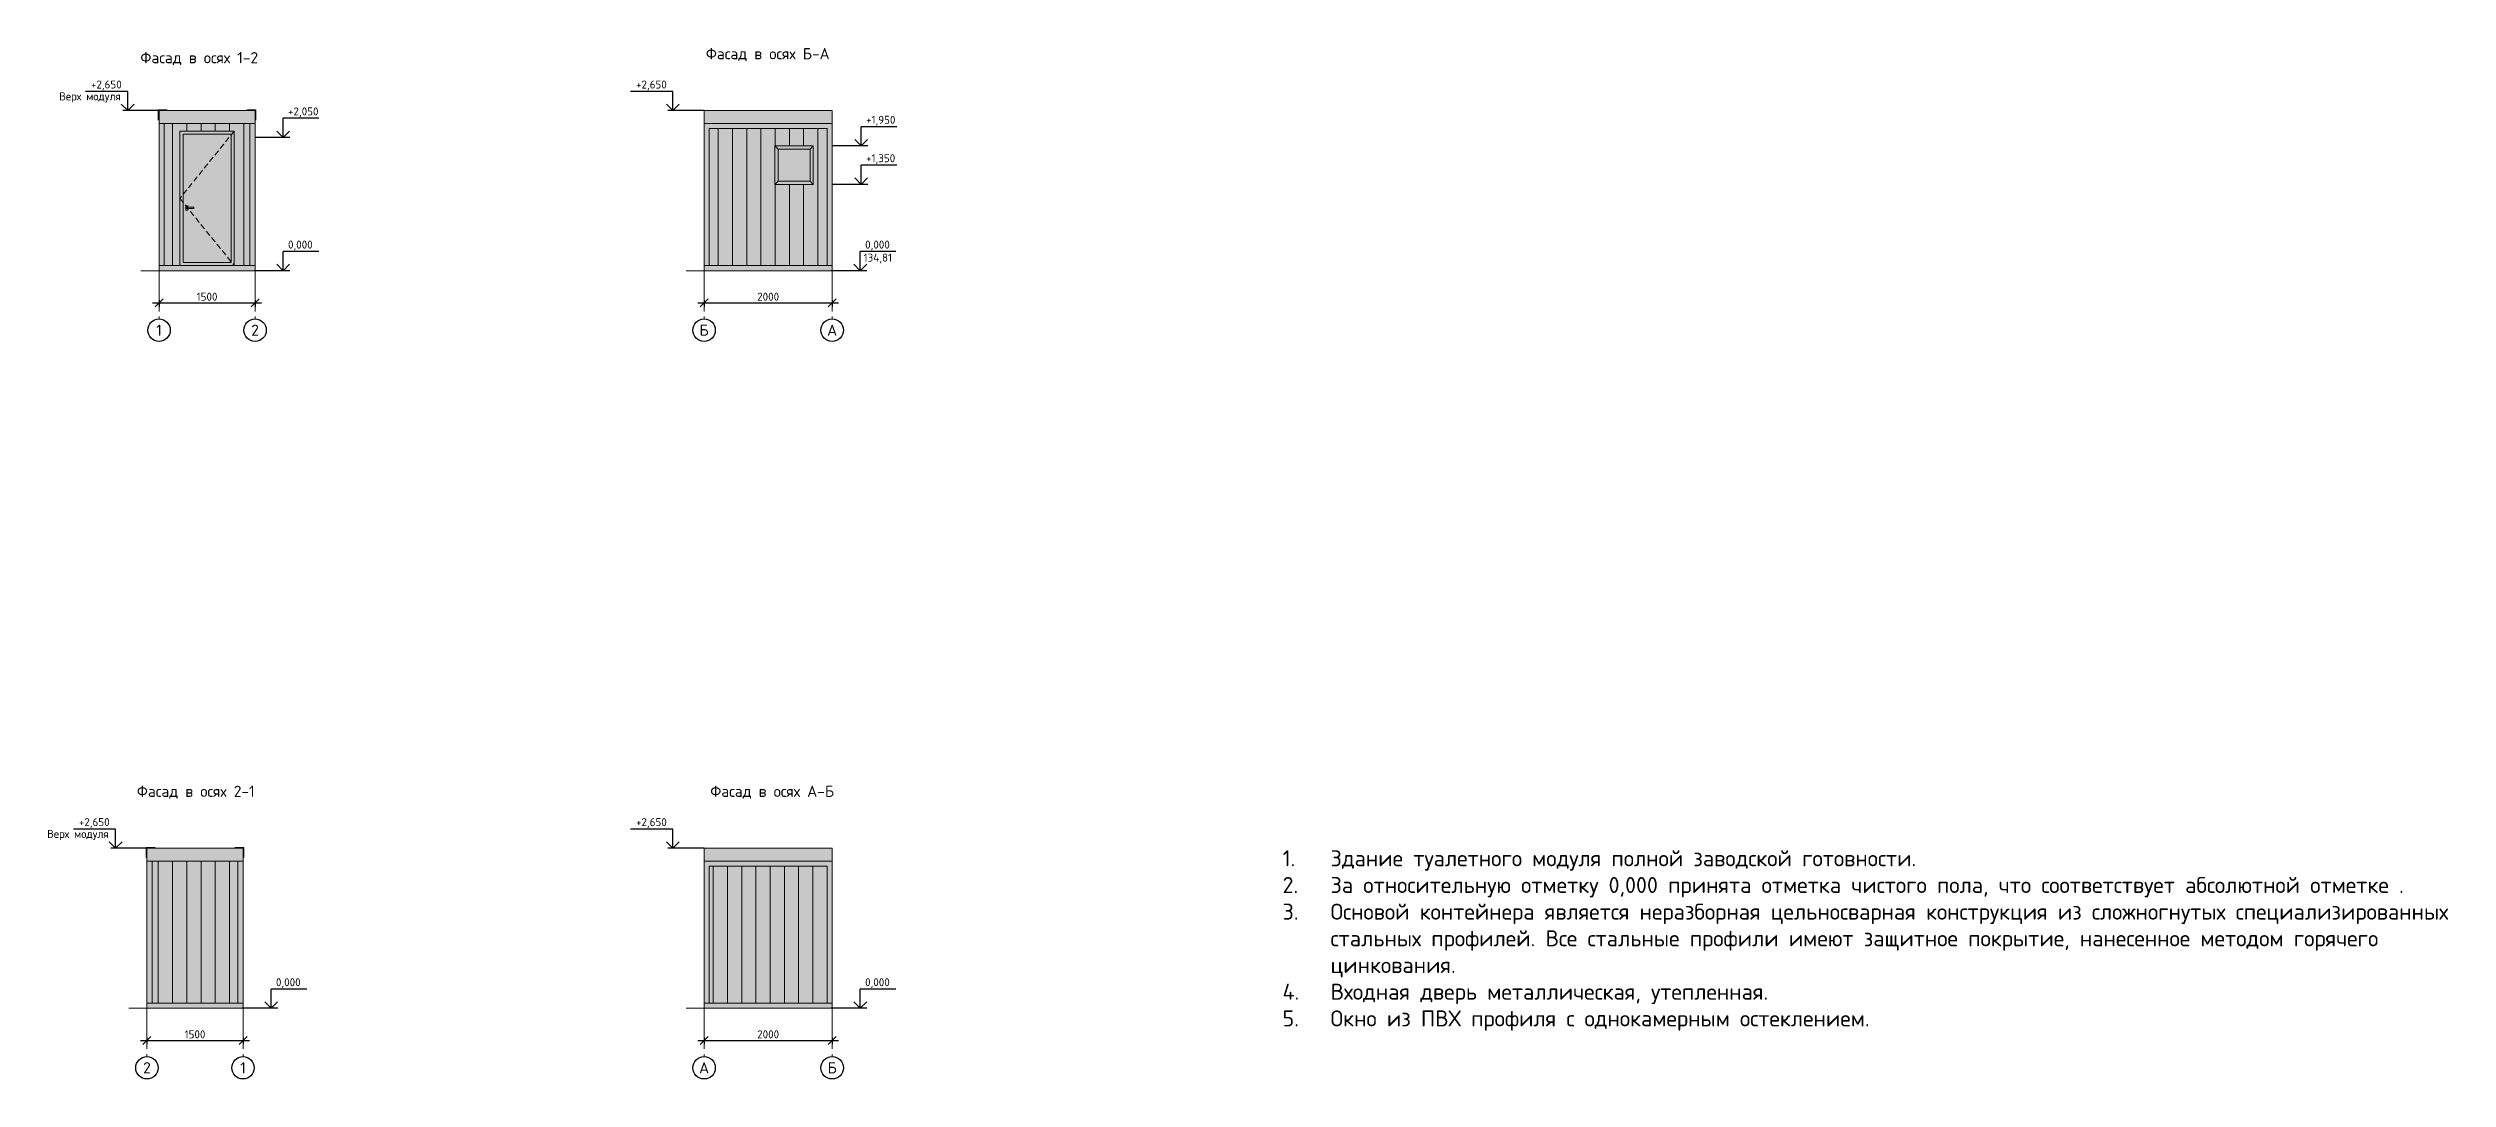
# Model space of a CAD drawing. Header units: millimetres. Extents: x 3795014 to 4300160, y 3869364 to 4016788.
# Drawn here: x 3940103 to 3977589, y 3955884 to 3971986 of the extents above; entities that cross this region are included whole.
import ezdxf

# ---------------------------------------------------------------- set-up
doc = ezdxf.new("R2010")
doc.units = ezdxf.units.MM
doc.linetypes.add('HIDDEN', pattern=[0.375, 0.25, -0.125])
doc.linetypes.add('осевая2', pattern=[28.575, 19.05, -3.175, 3.175, -3.175])
doc.layers.get('Defpoints').update_dxf_attribs({"color": 3})
doc.layers.add('1', color=7, linetype='Continuous')
doc.layers.add('1Оси', color=7, linetype='Continuous')
for name, color, linetype, lineweight in [('двери', 7, 'Continuous', 25), ('Дополнительная', 7, 'Continuous', 18), ('оси', 7, 'осевая2', 13), ('отметки', 7, 'Continuous', 18), ('размеры', 7, 'Continuous', 18), ('текст', 7, 'Continuous', 20), ('штриховка', 7, 'Continuous', 9)]:
    doc.layers.add(name, color=color, linetype=linetype, lineweight=lineweight)
doc.styles.add('ВНИПИТЕКСТ', font='isocpeui.ttf')
doc.styles.add('ГОСТ 2.304', font='isocpeur.ttf')
doc.dimstyles.new('СПДС', dxfattribs={"dimscale": 50, "dimtxt": 2.5, "dimasz": 2.5, "dimexe": 1.25, "dimexo": 0.625, "dimtad": 1, "dimdec": 0, "dimrnd": 0.001, "dimtxsty": 'ГОСТ 2.304', "dimblk": 'OBLIQUE', "dimcen": 2.5, "dimdle": 2, "dimadec": 0, "dimazin": 2, "dimtfac": 0.75, "dimtdec": 0, "dimtmove": 1, "dimatfit": 3, "dimfxl": 1, "dimtolj": 1, "dimarcsym": 1})
doc.dimstyles.new('СПДС$0', dxfattribs={"dimscale": 100, "dimtxt": 2.5, "dimasz": 2.5, "dimexe": 1.25, "dimexo": 0.004, "dimgap": 1, "dimtad": 1, "dimdec": 0, "dimtxsty": 'ВНИПИТЕКСТ', "dimblk": 'OBLIQUE', "dimcen": 0, "dimdle": 1.25, "dimclrd": 256, "dimclre": 256, "dimclrt": 256, "dimadec": 0, "dimazin": 2, "dimtfac": 1, "dimtdec": 0, "dimtmove": 1, "dimatfit": 3, "dimldrblk": 'NONE', "dimfxl": 1, "dimlwd": -1, "dimlwe": -1, "dimarcsym": 0})

# ---------------------------------------------------------------- blocks, each defined once
blk = doc.blocks.new('_Oblique')
at = {"color": 0, "linetype": 'ByBlock', "lineweight": -2}
blk.add_line((-0.5, -0.5), (0.5, 0.5), dxfattribs=at)
blk = doc.blocks.new('*D4')
at = {"layer": 'Defpoints', "color": 0, "lineweight": 20, "transparency": 16777216}
for p in [(3941837, 3968077), (3943337, 3968077), (3943337, 3968008)]:
    blk.add_point(p, dxfattribs=at)
at = {"layer": 'размеры', "color": 0, "lineweight": -2, "transparency": 16777216}
for p, q in [((3941737, 3968008), (3943437, 3968008)), ((3941837, 3968046), (3941837, 3967946)), ((3943337, 3968046), (3943337, 3967946))]:
    blk.add_line(p, q, dxfattribs=at)
at = {"layer": 'размеры', "color": 0, "lineweight": -2, "transparency": 16777216, "xscale": 125, "yscale": 125, "zscale": 125, "rotation": 180}
blk.add_blockref('_Oblique', (3941837, 3968008), dxfattribs=at)
at = {"layer": 'размеры', "color": 0, "lineweight": -2, "transparency": 16777216, "xscale": 125, "yscale": 125, "zscale": 125}
blk.add_blockref('_Oblique', (3943337, 3968008), dxfattribs=at)
at = {"layer": 'размеры', "color": 0, "transparency": 16777216, "insert": (3942587, 3968102), "char_height": 125, "attachment_point": 5, "style": 'ГОСТ 2.304'}
blk.add_mtext('\\A1;1500', dxfattribs=at)
blk = doc.blocks.new('*D5')
at = {"layer": 'Defpoints', "color": 0, "lineweight": 20, "transparency": 16777216}
for p in [(3941649, 3956557), (3943149, 3956557), (3943149, 3956488)]:
    blk.add_point(p, dxfattribs=at)
at = {"layer": 'размеры', "color": 0, "lineweight": -2, "transparency": 16777216}
for p, q in [((3941549, 3956488), (3943249, 3956488)), ((3941649, 3956526), (3941649, 3956426)), ((3943149, 3956526), (3943149, 3956426))]:
    blk.add_line(p, q, dxfattribs=at)
at = {"layer": 'размеры', "color": 0, "lineweight": -2, "transparency": 16777216, "xscale": 125, "yscale": 125, "zscale": 125, "rotation": 180}
blk.add_blockref('_Oblique', (3941649, 3956488), dxfattribs=at)
at = {"layer": 'размеры', "color": 0, "lineweight": -2, "transparency": 16777216, "xscale": 125, "yscale": 125, "zscale": 125}
blk.add_blockref('_Oblique', (3943149, 3956488), dxfattribs=at)
at = {"layer": 'размеры', "color": 0, "transparency": 16777216, "insert": (3942399, 3956582), "char_height": 125, "attachment_point": 5, "style": 'ГОСТ 2.304'}
blk.add_mtext('\\A1;1500', dxfattribs=at)
blk = doc.blocks.new('*D6')
at = {"layer": 'Defpoints', "color": 0, "lineweight": 20, "transparency": 16777216}
for p in [(3950351, 3968077), (3952351, 3968077), (3952351, 3968008)]:
    blk.add_point(p, dxfattribs=at)
at = {"layer": 'размеры', "color": 0, "lineweight": -2, "transparency": 16777216}
for p, q in [((3950251, 3968008), (3952451, 3968008)), ((3950351, 3968046), (3950351, 3967946)), ((3952351, 3968046), (3952351, 3967946))]:
    blk.add_line(p, q, dxfattribs=at)
at = {"layer": 'размеры', "color": 0, "lineweight": -2, "transparency": 16777216, "xscale": 125, "yscale": 125, "zscale": 125, "rotation": 180}
blk.add_blockref('_Oblique', (3950351, 3968008), dxfattribs=at)
at = {"layer": 'размеры', "color": 0, "lineweight": -2, "transparency": 16777216, "xscale": 125, "yscale": 125, "zscale": 125}
blk.add_blockref('_Oblique', (3952351, 3968008), dxfattribs=at)
at = {"layer": 'размеры', "color": 0, "transparency": 16777216, "insert": (3951351, 3968102), "char_height": 125, "attachment_point": 5, "style": 'ГОСТ 2.304'}
blk.add_mtext('\\A1;2000', dxfattribs=at)
blk = doc.blocks.new('*D29')
at = {"layer": 'Defpoints', "color": 0, "lineweight": 20, "transparency": 16777216}
for p in [(3950351, 3956557), (3952351, 3956557), (3952351, 3956488)]:
    blk.add_point(p, dxfattribs=at)
at = {"layer": 'размеры', "color": 0, "lineweight": -2, "transparency": 16777216}
for p, q in [((3950251, 3956488), (3952451, 3956488)), ((3950351, 3956526), (3950351, 3956426)), ((3952351, 3956526), (3952351, 3956426))]:
    blk.add_line(p, q, dxfattribs=at)
at = {"layer": 'размеры', "color": 0, "lineweight": -2, "transparency": 16777216, "xscale": 125, "yscale": 125, "zscale": 125, "rotation": 180}
blk.add_blockref('_Oblique', (3950351, 3956488), dxfattribs=at)
at = {"layer": 'размеры', "color": 0, "lineweight": -2, "transparency": 16777216, "xscale": 125, "yscale": 125, "zscale": 125}
blk.add_blockref('_Oblique', (3952351, 3956488), dxfattribs=at)
at = {"layer": 'размеры', "color": 0, "transparency": 16777216, "insert": (3951351, 3956582), "char_height": 125, "attachment_point": 5, "style": 'ГОСТ 2.304'}
blk.add_mtext('\\A1;2000', dxfattribs=at)
blk = doc.blocks.new('дверь')
at = {"layer": 'штриховка', "lineweight": 20, "ltscale": 100, "true_color": 0x007cb0}
h = blk.add_hatch(color=144, dxfattribs=at)
h.dxf.hatch_style = 1
h.paths.add_polyline_path([(4046677, 3954350), (4048377, 3954350), (4048377, 3958550), (4046677, 3958550)])
at = {"layer": '1', "linetype": 'HIDDEN', "lineweight": 20, "ltscale": 700}
for p, q in [((4048377, 3958550), (4046677, 3956448)), ((4046677, 3956448), (4048377, 3954350))]:
    blk.add_line(p, q, dxfattribs=at)
at = {"layer": '1', "lineweight": 20, "ltscale": 100}
for points in [[(4046677, 3954350), (4048377, 3954350), (4048377, 3958550), (4046677, 3958550)], [(4046777, 3954450), (4048277, 3954450), (4048277, 3958450), (4046777, 3958450)], [(4046927, 3956216), (4046862, 3956216), (4046862, 3956085), (4046927, 3956085)], [(4046889, 3956174), (4047111, 3956174), (4047111, 3956135), (4046889, 3956135)]]:
    blk.add_lwpolyline(points, close=True, dxfattribs=at)
at = {"layer": 'двери', "linetype": 'Continuous', "lineweight": 20}
for p, q in [((4046848, 3958550), (4048377, 3958550)), ((4048377, 3954350), (4048377, 3958353))]:
    blk.add_line(p, q, dxfattribs=at)

msp = doc.modelspace()

# ---------------------------------------------------------------- hatches: boundary and pattern name
at = {"layer": 'двери', "lineweight": 20, "ltscale": 100}
h = msp.add_hatch(color=256, dxfattribs=at)
h.set_gradient(color1=(76, 114, 153), color2=(247, 247, 247), rotation=270, tint=1)
h.paths.add_polyline_path([(3951505.7, 3970406.9), (3951505.7, 3969906.9), (3952005.7, 3969906.9), (3952005.7, 3970406.9)])
at = {"layer": 'штриховка', "lineweight": 20, "ltscale": 100, "true_color": 0x007cb0}
h = msp.add_hatch(color=144, dxfattribs=at)
h.dxf.hatch_style = 1
h.paths.add_polyline_path([(3943207.3, 3970808), (3941967.3, 3970808), (3941967.3, 3968588), (3942162.3, 3968588), (3942162.3, 3970688), (3943012.3, 3970688), (3943012.3, 3968588), (3943207.3, 3968588)])
h.paths.add_polyline_path([(3941967.3, 3970808), (3941837.3, 3970808), (3941837.3, 3968588), (3941967.3, 3968588)])
h.paths.add_polyline_path([(3943337.3, 3970808), (3943207.3, 3970808), (3943207.3, 3968588), (3943337.3, 3968588)])
h.paths.add_polyline_path([(3943337.3, 3968588), (3941837.3, 3968588), (3941837.3, 3968508), (3943337.3, 3968508)])
h.paths.add_polyline_path([(3943337.3, 3971008), (3941837.3, 3971008), (3941837.3, 3970808), (3943337.3, 3970808)])
h = msp.add_hatch(color=144, dxfattribs=at)
h.dxf.hatch_style = 1
h.paths.add_polyline_path([(3952350.8, 3968588), (3950350.8, 3968588), (3950350.8, 3968508), (3952350.8, 3968508)])
h.paths.add_polyline_path([(3952270.8, 3970728), (3950350.8, 3970728), (3950350.8, 3968588), (3952270.8, 3968588)], flags=17)
h.paths.add_polyline_path([(3952055.7, 3970456.9), (3952055.7, 3969856.9), (3951455.7, 3969856.9), (3951455.7, 3970456.9)], flags=16)
h.paths.add_polyline_path([(3952005.7, 3970406.9), (3952005.7, 3969906.9), (3951505.7, 3969906.9), (3951505.7, 3970406.9)], flags=0)
h.paths.add_polyline_path([(3952350.8, 3970808), (3950350.8, 3970808), (3950350.8, 3968588), (3950350.8, 3968588), (3950350.8, 3970728), (3952270.8, 3970728), (3952270.8, 3968588), (3952350.8, 3968588)])
h.paths.add_polyline_path([(3952350.8, 3971008), (3950350.8, 3971008), (3950350.8, 3970808), (3952350.8, 3970808)])
at = {"layer": 'штриховка', "lineweight": 20, "ltscale": 100}
h = msp.add_hatch(dxfattribs=at)
h.set_pattern_fill('ANSI31', color=256, scale=70, angle=45)
h.paths.add_polyline_path([(3943012.3, 3970688), (3943012.3, 3968588), (3943257.3, 3968588), (3943257.3, 3970808), (3941917.3, 3970808), (3941917.3, 3968588), (3942162.3, 3968588), (3942162.3, 3970688)])
h = msp.add_hatch(dxfattribs=at)
h.set_pattern_fill('ANSI31', color=256, scale=70, angle=45)
h.set_pattern_definition([(90, (300, 0), (-222.25, 0), [])])
h.paths.add_polyline_path([(3950430.8, 3968588), (3952270.8, 3968588), (3952270.8, 3970728), (3950430.8, 3970728)])
h.paths.add_polyline_path([(3951455.7, 3970456.9), (3952055.7, 3970456.9), (3952055.7, 3969856.9), (3951455.7, 3969856.9)], flags=16)
h.paths.add_polyline_path([(3951505.7, 3969906.9), (3951505.7, 3970406.9), (3952005.7, 3970406.9), (3952005.7, 3969906.9)], flags=0)
at = {"layer": 'штриховка', "lineweight": 20, "ltscale": 100, "true_color": 0xecece7}
h = msp.add_hatch(color=254, dxfattribs=at)
h.dxf.hatch_style = 1
h.paths.add_polyline_path([(3952055.7, 3970456.9), (3951455.7, 3970456.9), (3951505.7, 3970406.9), (3952005.7, 3970406.9)])
h.paths.add_polyline_path([(3951505.7, 3970406.9), (3951455.7, 3970456.9), (3951455.7, 3969856.9), (3951505.7, 3969906.9)])
h.paths.add_polyline_path([(3952005.7, 3969906.9), (3951505.7, 3969906.9), (3951455.7, 3969856.9), (3952055.7, 3969856.9)])
h.paths.add_polyline_path([(3952055.7, 3970456.9), (3952005.7, 3970406.9), (3952005.7, 3969906.9), (3952055.7, 3969856.9)])
at = {"layer": 'штриховка', "lineweight": 20, "ltscale": 100, "true_color": 0x007cb0}
h = msp.add_hatch(color=144, dxfattribs=at)
h.dxf.hatch_style = 1
h.paths.add_polyline_path([(3943149, 3959488.3), (3941649, 3959488.3), (3941649, 3959288.3), (3943149, 3959288.3)])
h.paths.add_polyline_path([(3942969, 3959288.3), (3941729, 3959288.3), (3941729, 3957068.3), (3942969, 3957068.3)])
h.paths.add_polyline_path([(3941729, 3959288.3), (3941649, 3959288.3), (3941649, 3957068.3), (3941729, 3957068.3)])
h.paths.add_polyline_path([(3943149, 3959288.3), (3942969, 3959288.3), (3942969, 3957068.3), (3943149, 3957068.3)])
h.paths.add_polyline_path([(3943149, 3957068.3), (3941649, 3957068.3), (3941649, 3956988.3), (3943149, 3956988.3)])
at = {"layer": 'штриховка', "lineweight": 20, "ltscale": 100}
h = msp.add_hatch(dxfattribs=at)
h.set_pattern_fill('ANSI31', color=256, scale=70, angle=45)
h.paths.add_polyline_path([(3941729, 3957068.3), (3943069, 3957068.3), (3943069, 3959288.3), (3941729, 3959288.3)])
at = {"layer": 'штриховка', "lineweight": 20, "ltscale": 100, "true_color": 0x007cb0}
h = msp.add_hatch(color=144, dxfattribs=at)
h.dxf.hatch_style = 1
h.paths.add_polyline_path([(3952270.8, 3959208.3), (3950430.8, 3959208.3), (3950430.8, 3957068.3), (3952270.8, 3957068.3)], flags=17)
h.paths.add_polyline_path([(3952350.8, 3959288.3), (3950350.8, 3959288.3), (3950350.8, 3957068.3), (3950430.8, 3957068.3), (3950430.8, 3959208.3), (3952270.8, 3959208.3), (3952270.8, 3957068.3), (3952350.8, 3957068.3)])
h.paths.add_polyline_path([(3952350.8, 3959488.3), (3950350.8, 3959488.3), (3950350.8, 3959288.3), (3952350.8, 3959288.3)])
h.paths.add_polyline_path([(3952350.8, 3957068.3), (3950350.8, 3957068.3), (3950350.8, 3956988.3), (3952350.8, 3956988.3)])
at = {"layer": 'штриховка', "lineweight": 20, "ltscale": 100}
h = msp.add_hatch(dxfattribs=at)
h.set_pattern_fill('ANSI31', color=256, scale=70, angle=45)
h.paths.add_polyline_path([(3950430.8, 3959208.3), (3950430.8, 3957068.3), (3952270.8, 3957068.3), (3952270.8, 3959208.3)])

# ---------------------------------------------------------------- linework, layer by layer
at = {"lineweight": 20, "ltscale": 100}
for points in [[(3951505.7, 3970406.9), (3951455.7, 3970456.9)], [(3952005.7, 3970406.9), (3952055.7, 3970456.9)], [(3951505.7, 3969906.9), (3951455.7, 3969856.9)], [(3952005.7, 3969906.9), (3952055.7, 3969856.9)]]:
    msp.add_lwpolyline(points, dxfattribs=at)
at = {"layer": '1', "lineweight": 20, "ltscale": 100}
for p, q in [((3941964.7, 3971021.2), (3941825.7, 3971021.2)), ((3941825.7, 3971021.2), (3941825.7, 3970861)), ((3943210, 3971021.2), (3943348.9, 3971021.2)), ((3943348.9, 3971021.2), (3943348.9, 3970861)), ((3941776.3, 3959501.4), (3941637.4, 3959501.4)), ((3941637.4, 3959501.4), (3941637.4, 3959341.3)), ((3943021.6, 3959501.4), (3943160.5, 3959501.4)), ((3943160.5, 3959501.4), (3943160.5, 3959341.3))]:
    msp.add_line(p, q, dxfattribs=at)
at = {"layer": '1Оси', "linetype": 'Continuous'}
for centre in [(3941837.3, 3967579.2), (3943337.3, 3967579.2), (3950350.8, 3967579.2), (3952350.8, 3967579.2), (3941649, 3956059.5), (3943149, 3956059.5), (3950350.8, 3956059.5), (3952350.8, 3956059.5)]:
    msp.add_circle(centre, 175, dxfattribs=at)
at = {"layer": 'двери', "linetype": 'Continuous', "lineweight": 20}
for p, q in [((3941837.3, 3971008), (3943337.3, 3971008)), ((3941837.3, 3971008), (3941837.3, 3968508)), ((3943337.3, 3968508), (3943337.3, 3971008)), ((3950350.8, 3971008), (3952350.8, 3971008)), ((3950350.8, 3971008), (3950350.8, 3968588)), ((3952350.8, 3971008), (3952350.8, 3968508)), ((3941837.3, 3970808), (3943337.3, 3970808)), ((3941917.3, 3970808), (3941917.3, 3968588)), ((3950350.8, 3970808), (3952350.8, 3970808)), ((3950430.8, 3970728), (3952270.8, 3970728)), ((3950430.8, 3970728), (3950430.8, 3968588)), ((3952270.8, 3968588), (3952270.8, 3970728)), ((3941837.3, 3968588), (3943337.3, 3968588)), ((3950350.8, 3968509.9), (3950350.8, 3968588)), ((3950350.8, 3968588), (3952350.8, 3968588)), ((3941837.3, 3968508), (3943337.3, 3968508)), ((3941649, 3959488.3), (3943149, 3959488.3)), ((3941649, 3959488.3), (3941649, 3957068.3)), ((3941649, 3959288.3), (3943149, 3959288.3)), ((3941729, 3959288.3), (3941729, 3957068.3)), ((3943069, 3958718.3), (3943069, 3959288.3)), ((3943149, 3956988.3), (3943149, 3959488.3)), ((3950350.8, 3959488.3), (3952350.8, 3959488.3)), ((3950350.8, 3959488.3), (3950350.8, 3957068.3)), ((3950350.8, 3959288.3), (3952350.8, 3959288.3)), ((3950430.8, 3959208.3), (3952270.8, 3959208.3)), ((3950430.8, 3959208.3), (3950430.8, 3957068.3)), ((3952270.8, 3957068.3), (3952270.8, 3959208.3)), ((3952350.8, 3959488.3), (3952350.8, 3956988.3)), ((3943069, 3957068.3), (3943069, 3958718.3)), ((3941649, 3956990.2), (3941649, 3957068.3)), ((3941649, 3957068.3), (3943149, 3957068.3)), ((3941649, 3956988.3), (3943149, 3956988.3)), ((3950350.8, 3956990.2), (3950350.8, 3957068.3)), ((3950350.8, 3957068.3), (3952350.8, 3957068.3))]:
    msp.add_line(p, q, dxfattribs=at)
at = {"layer": 'двери', "lineweight": 20, "ltscale": 100}
for points in [[(3941917.3, 3968588), (3943257.3, 3968588), (3943257.3, 3970808), (3941917.3, 3970808)], [(3951455.7, 3970456.9), (3952055.7, 3970456.9), (3952055.7, 3969856.9), (3951455.7, 3969856.9)], [(3951505.7, 3970406.9), (3952005.7, 3970406.9), (3952005.7, 3969906.9), (3951505.7, 3969906.9)], [(3941729, 3957068.3), (3943069, 3957068.3), (3943069, 3959288.3), (3941729, 3959288.3)]]:
    msp.add_lwpolyline(points, close=True, dxfattribs=at)
at = {"layer": 'Дополнительная'}
for p, q in [((3943626, 3968508), (3941555.8, 3968508)), ((3952669.5, 3968508), (3950069.3, 3968508)), ((3943437.7, 3956988.3), (3941367.5, 3956988.3)), ((3952669.5, 3956988.3), (3950069.3, 3956988.3))]:
    msp.add_line(p, q, dxfattribs=at)
at = {"layer": 'Дополнительная', "linetype": 'Continuous', "ltscale": 0.083333}
for points in [[(3941555.4, 3968508), (3943626, 3968508), (3943626, 3968508), (3941555.4, 3968508)], [(3950069, 3968508), (3952639.5, 3968508), (3952639.5, 3968508), (3950069, 3968508)], [(3941367.1, 3956988.3), (3943437.7, 3956988.3), (3943437.7, 3956988.3), (3941367.1, 3956988.3)], [(3950069, 3956988.3), (3952639.5, 3956988.3), (3952639.5, 3956988.3), (3950069, 3956988.3)]]:
    msp.add_lwpolyline(points, close=True, dxfattribs=at)
at = {"layer": 'оси', "ltscale": 25, "extrusion": (1, 0, 0)}
for points, elevation in [([(3968508, 0), (3967754.2, 0)], 3941837.3), ([(3968508, 0), (3967754.2, 0)], 3943337.3), ([(3968508, 0), (3967754.2, 0)], 3950350.8), ([(3968508, 0), (3967754.2, 0)], 3952350.8), ([(3956988.3, 0), (3956234.5, 0)], 3941649), ([(3956988.3, 0), (3956234.5, 0)], 3943149), ([(3956988.3, 0), (3956234.5, 0)], 3950350.8), ([(3956988.3, 0), (3956234.5, 0)], 3952350.8)]:
    msp.add_lwpolyline(points, dxfattribs=dict(at, elevation=elevation))
at = {"layer": 'отметки', "linetype": 'Continuous', "lineweight": 25, "ltscale": 50}
for p, q in [((3943776.9, 3970588), (3943776.9, 3970888)), ((3944333.4, 3970888), (3943776.9, 3970888)), ((3943879.3, 3970588), (3943337.3, 3970588)), ((3952907.3, 3970456.9), (3952350.8, 3970456.9)), ((3952805, 3970456.9), (3952805, 3970756.9)), ((3953361.5, 3970756.9), (3952805, 3970756.9)), ((3952805, 3969856.9), (3952805, 3970156.9)), ((3953361.5, 3970156.9), (3952805, 3970156.9)), ((3952907.3, 3969856.9), (3952350.8, 3969856.9)), ((3943776.9, 3968508), (3943776.9, 3968808)), ((3944333.4, 3968808), (3943776.9, 3968808)), ((3952790.5, 3968508), (3952790.5, 3968808)), ((3953347, 3968808), (3952790.5, 3968808)), ((3943879.3, 3968508), (3943322.8, 3968508)), ((3952892.9, 3968508), (3952336.4, 3968508)), ((3943691, 3956988.3), (3943134.5, 3956988.3)), ((3943588.6, 3956988.3), (3943588.6, 3957288.3)), ((3944145.1, 3957288.3), (3943588.6, 3957288.3)), ((3952892.9, 3956988.3), (3952336.4, 3956988.3)), ((3952790.5, 3956988.3), (3952790.5, 3957288.3)), ((3953347, 3957288.3), (3952790.5, 3957288.3))]:
    msp.add_line(p, q, dxfattribs=at)
at = {"layer": 'отметки', "linetype": 'Continuous', "lineweight": 20, "ltscale": 50}
msp.add_line((3942796.5, 3957068.3), (3941959.1, 3957068.3), dxfattribs=at)
at = {"layer": 'отметки', "linetype": 'Continuous', "lineweight": 25, "ltscale": 100, "extrusion": (0, 1, 0)}
for points, elevation in [([(-3941348.3, 0), (-3940689.3, 0)], 3971308), ([(-3949861.8, 0), (-3949202.9, 0)], 3971308), ([(-3941837.3, 0), (-3941273.3, 0)], 3971008), ([(-3950350.8, 0), (-3949786.8, 0)], 3971008), ([(-3941159.9, 0), (-3940501, 0)], 3959788.3), ([(-3949861.8, 0), (-3949202.9, 0)], 3959788.3), ([(-3941649, 0), (-3941084.9, 0)], 3959488.3), ([(-3950350.8, 0), (-3949786.8, 0)], 3959488.3)]:
    msp.add_lwpolyline(points, dxfattribs=dict(at, elevation=elevation))
at = {"layer": 'отметки', "linetype": 'Continuous', "lineweight": 25, "ltscale": 100, "extrusion": (1, 0, 0)}
for points, elevation in [([(3971008, 0), (3971308, 0)], 3941348.3), ([(3971008, 0), (3971308, 0)], 3949861.8), ([(3959488.3, 0), (3959788.3, 0)], 3941159.9), ([(3959488.3, 0), (3959788.3, 0)], 3949861.8)]:
    msp.add_lwpolyline(points, dxfattribs=dict(at, elevation=elevation))
at = {"layer": 'отметки', "linetype": 'Continuous', "lineweight": 25, "ltscale": 100, "extrusion": (-0.707107, -0.707107, 0)}
for points, elevation in [([(-20972.6, 0), (-21114, 0)], -5594880.8), ([(-14952.6, 0), (-15094.1, 0)], -5600900.8), ([(-12960.1, 0), (-13101.5, 0)], -5586601.9), ([(-6807, 0), (-6948.4, 0)], -5592755.1)]:
    msp.add_lwpolyline(points, dxfattribs=dict(at, elevation=elevation))
at = {"layer": 'отметки', "linetype": 'Continuous', "lineweight": 25, "ltscale": 100, "extrusion": (0.707107, -0.707107, 0)}
for points, elevation in [([(5594880.8, 0), (5595022.2, 0)], -20972.6), ([(5600900.8, 0), (5601042.2, 0)], -14952.6), ([(5586601.9, 0), (5586743.4, 0)], -12960.1), ([(5592755.1, 0), (5592896.5, 0)], -6807)]:
    msp.add_lwpolyline(points, dxfattribs=dict(at, elevation=elevation))
at = {"layer": 'отметки', "linetype": 'Continuous', "lineweight": 25, "ltscale": 50}
for points in [[(3943676.9, 3970688), (3943776.9, 3970588), (3943876.9, 3970688)], [(3952705, 3970556.9), (3952805, 3970456.9), (3952905, 3970556.9)], [(3952705, 3969956.9), (3952805, 3969856.9), (3952905, 3969956.9)], [(3943676.9, 3968608), (3943776.9, 3968508), (3943876.9, 3968608)], [(3952690.5, 3968608), (3952790.5, 3968508), (3952890.5, 3968608)], [(3943488.6, 3957088.3), (3943588.6, 3956988.3), (3943688.6, 3957088.3)], [(3952690.5, 3957088.3), (3952790.5, 3956988.3), (3952890.5, 3957088.3)]]:
    msp.add_lwpolyline(points, dxfattribs=at)

# ---------------------------------------------------------------- block references
at = {"lineweight": 20, "xscale": 0.5, "yscale": 0.5, "zscale": 0.5}
msp.add_blockref('дверь', (1918823.7, 1991413.2), dxfattribs=at)

# ---------------------------------------------------------------- texts
at = {"layer": 'текст', "style": 'ГОСТ 2.304'}
for s, p in [('Фасад в осях Б-А', (3950377.6, 3971809.9)), ('Фасад в осях 1-2', (3941545.5, 3971747.6)), ('Фасад в осях 2-1', (3941490.5, 3960290.2)), ('Фасад в осях А-Б', (3950446.4, 3960290.2))]:
    msp.add_text(s, height=175, dxfattribs=at).set_placement(p)
at = {"layer": 'текст', "linetype": 'Continuous', "lineweight": 25, "ltscale": 50, "style": 'ГОСТ 2.304'}
for s, p in [('Верх модуля', (3940278, 3971168.9)), ('+2,050', (3943851.9, 3970933)), ('+1,950', (3952880, 3970801.9)), ('+1,350', (3952880, 3970201.9)), ('0,000', (3943851.9, 3968853)), ('0,000', (3952865.5, 3968853)), ('134,81', (3952842.1, 3968649.6)), ('Верх модуля', (3940089.6, 3959649.2)), ('0,000', (3943663.6, 3957333.3)), ('0,000', (3952865.5, 3957333.3))]:
    msp.add_text(s, height=125, dxfattribs=at).set_placement(p)
at = {"layer": 'текст', "linetype": 'Continuous', "lineweight": 25, "ltscale": 100, "char_height": 125, "width": 577.763, "attachment_point": 1, "style": 'ГОСТ 2.304'}
for insert in [(3940774.1, 3971478.5), (3949287.6, 3971478.5), (3940585.7, 3959958.8), (3949287.6, 3959958.8)]:
    msp.add_mtext('+2,650', dxfattribs=dict(at, insert=insert))
at = {"layer": 'текст', "ltscale": 0.166667, "char_height": 175, "width": 208.424, "attachment_point": 5, "style": 'ГОСТ 2.304'}
for s, insert in [('1', (3941837.3, 3967579.2)), ('2', (3943337.3, 3967579.2)), ('Б', (3950350.8, 3967579.2)), ('А', (3952350.8, 3967579.2)), ('2', (3941649, 3956059.5)), ('1', (3943149, 3956059.5)), ('А', (3950350.8, 3956059.5)), ('Б', (3952350.8, 3956059.5))]:
    msp.add_mtext(s, dxfattribs=dict(at, insert=insert))
at = {"layer": 'текст', "insert": (3959385.6, 3956637.9), "char_height": 250, "width": 18500, "attachment_point": 7, "style": 'ГОСТ 2.304'}
msp.add_mtext('\\A1;\\pi-750,l750,t750;1.^IЗдание туалетного модуля полной заводской готовности.\\P{\\A0;2.^IЗа относительную отметку 0,000 принята отметка чистого пола, что соответствует абсолютной отметке .} \\P3.^IОсновой контейнера является неразборная цельносварная конструкция из сложногнутых специализированных стальных профилей. Все стальные профили имеют защитное покрытие, нанесенное методом горячего цинкования. \\P4.^IВходная дверь металлическая, утепленная.\\P5.^IОкно из ПВХ профиля с однокамерным остеклением.', dxfattribs=at)

# ---------------------------------------------------------------- dimensions: what is measured, and where the dimension line sits
at = {"layer": 'размеры'}
for base, p1, p2, dimstyle, override, picture, middle in [((3943337.3, 3968008), (3941837.3, 3968076.9), (3943337.3, 3968076.9), 'СПДС', {"dimscale": 50}, '*D4', (3942587.3, 3968101.8)), ((3952350.8, 3968008), (3950350.8, 3968076.9), (3952350.8, 3968076.9), 'СПДС$0', {"dimscale": 50, "dimexo": 0.625, "dimgap": 0.625, "dimrnd": 0.001, "dimtxsty": 'ГОСТ 2.304', "dimcen": 2.5, "dimdle": 2, "dimclrd": 0, "dimclre": 0, "dimclrt": 0, "dimtfac": 0.75, "dimtolj": 1, "dimlwd": -2, "dimlwe": -2, "dimarcsym": 1}, '*D6', (3951350.8, 3968101.8)), ((3943149, 3956488.3), (3941649, 3956557.2), (3943149, 3956557.2), 'СПДС$0', {"dimscale": 50, "dimexo": 0.625, "dimgap": 0.625, "dimrnd": 0.001, "dimtxsty": 'ГОСТ 2.304', "dimcen": 2.5, "dimdle": 2, "dimclrd": 0, "dimclre": 0, "dimclrt": 0, "dimtfac": 0.75, "dimtolj": 1, "dimlwd": -2, "dimlwe": -2, "dimarcsym": 1}, '*D5', (3942399, 3956582.1)), ((3952350.8, 3956488.3), (3950350.8, 3956557.2), (3952350.8, 3956557.2), 'СПДС$0', {"dimscale": 50, "dimexo": 0.625, "dimgap": 0.625, "dimrnd": 0.001, "dimtxsty": 'ГОСТ 2.304', "dimcen": 2.5, "dimdle": 2, "dimclrd": 0, "dimclre": 0, "dimclrt": 0, "dimtfac": 0.75, "dimtolj": 1, "dimlwd": -2, "dimlwe": -2, "dimarcsym": 1}, '*D29', (3951350.8, 3956582.1))]:
    dim = msp.add_linear_dim(base=base, p1=p1, p2=p2, dimstyle=dimstyle, override=override, dxfattribs=at)
    dim.commit()
    dim.dimension.update_dxf_attribs({"geometry": picture, "text_midpoint": middle})

doc.saveas('drawing.dxf')
